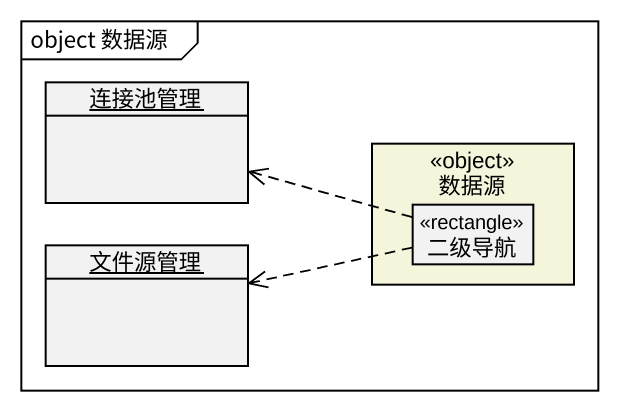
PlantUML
@startuml
mainframe object 数据源
hide circle
hide empty members
object 连接池管理
rectangle 数据源 <<object>> #F5F5DC {
  class 二级导航 <<rectangle>>
}
object 文件源管理
二级导航 .left.> 连接池管理
二级导航 .left.> 文件源管理
@enduml
